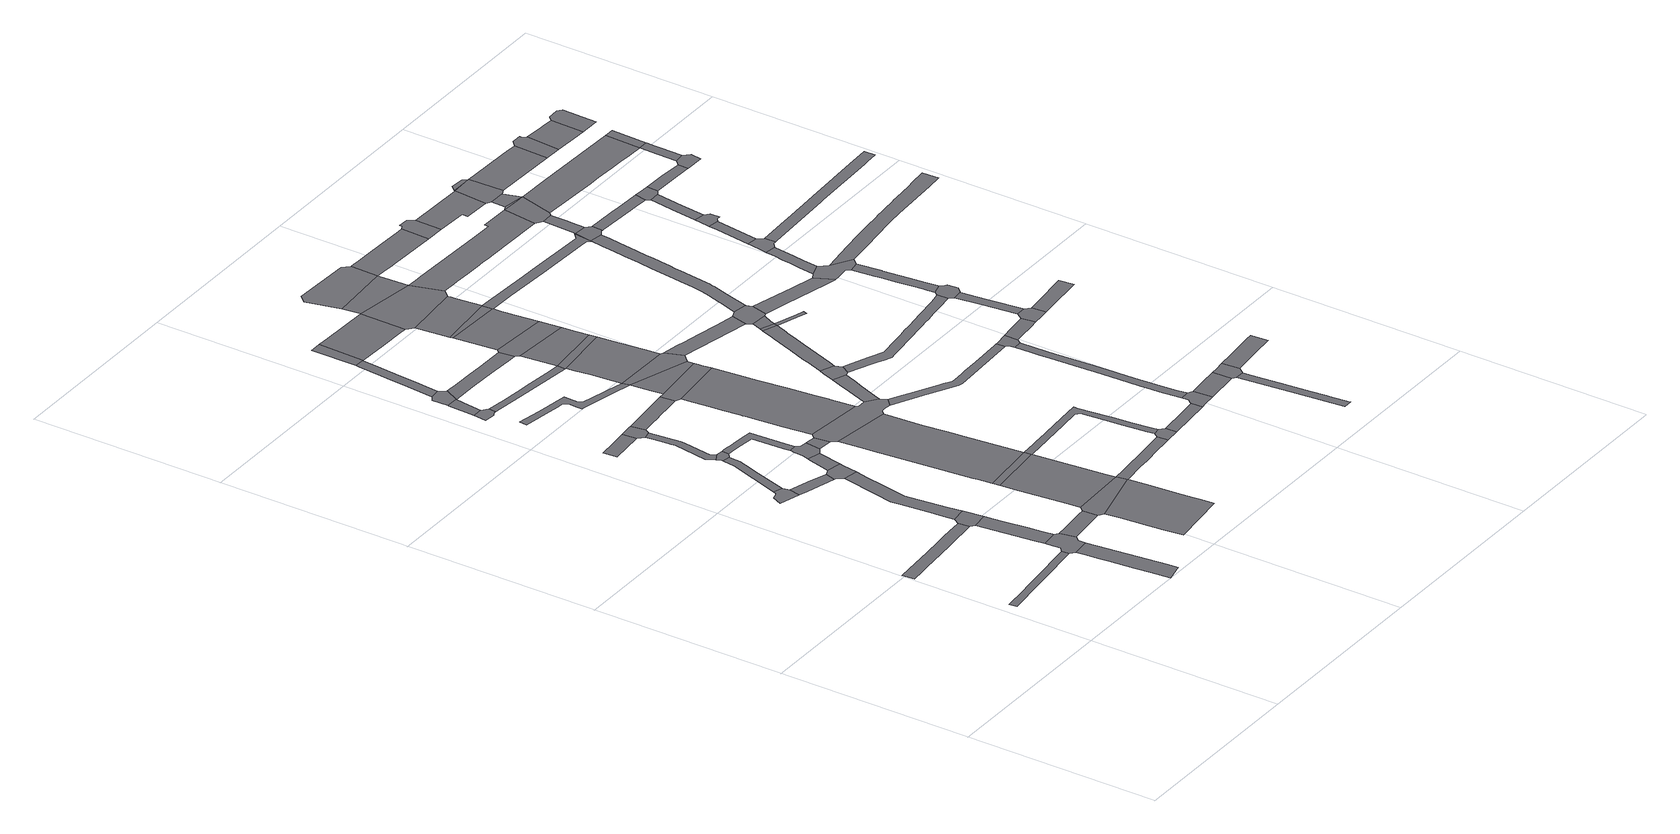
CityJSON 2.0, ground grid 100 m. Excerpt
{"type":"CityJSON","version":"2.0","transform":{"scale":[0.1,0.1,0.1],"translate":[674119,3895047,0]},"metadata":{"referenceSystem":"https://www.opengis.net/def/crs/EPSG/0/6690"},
"CityObjects":{
"road1":{"type":"Road","attributes":{"function":"9","usage":"9","RoadStructureAttribute.widthType":"4","RoadStructureAttribute.width":3.62,"RoadStructureAttribute.sectionType":"1"},"geometry":[{"type":"MultiSurface","lod":"1","boundaries":[[[0,1,2,3,4,5,6,7,8]]]}]},
"road2":{"type":"Road","attributes":{"function":"9","usage":"9","RoadStructureAttribute.widthType":"3","RoadStructureAttribute.width":5.67,"RoadStructureAttribute.sectionType":"1"},"geometry":[{"type":"MultiSurface","lod":"1","boundaries":[[[9,10,11,12,13,14,15,16,17,18,19,20,21,22,23,24]]]}]},
"road3":{"type":"Road","attributes":{"function":"9","usage":"9","RoadStructureAttribute.widthType":"2","RoadStructureAttribute.width":7.5,"RoadStructureAttribute.sectionType":"1"},"geometry":[{"type":"MultiSurface","lod":"1","boundaries":[[[25,26,27,28,29,30,31,32,33,34]]]}]},
"road4":{"type":"Road","attributes":{"function":"9","usage":"9","RoadStructureAttribute.widthType":"9","RoadStructureAttribute.width":-9999,"RoadStructureAttribute.sectionType":"9"},"geometry":[{"type":"MultiSurface","lod":"1","boundaries":[[[33,35,36,37,38,39,40,41,4,3,34]]]}]},
"road5":{"type":"Road","attributes":{"function":"9","usage":"9","RoadStructureAttribute.widthType":"9","RoadStructureAttribute.width":-9999,"RoadStructureAttribute.sectionType":"9"},"geometry":[{"type":"MultiSurface","lod":"1","boundaries":[[[42,43,44,45,46,47,48]]]}]},
"road6":{"type":"Road","attributes":{"function":"9","usage":"9","RoadStructureAttribute.widthType":"2","RoadStructureAttribute.width":7.5,"RoadStructureAttribute.sectionType":"1"},"geometry":[{"type":"MultiSurface","lod":"1","boundaries":[[[38,49,50,51,52,53,54,55,39]]]}]},
"road7":{"type":"Road","attributes":{"function":"9","usage":"9","RoadStructureAttribute.widthType":"9","RoadStructureAttribute.width":-9999,"RoadStructureAttribute.sectionType":"9"},"geometry":[{"type":"MultiSurface","lod":"1","boundaries":[[[23,54,53,56,57,24]]]}]},
"road8":{"type":"Road","attributes":{"function":"9","usage":"9","RoadStructureAttribute.widthType":"3","RoadStructureAttribute.width":5.88,"RoadStructureAttribute.sectionType":"1"},"geometry":[{"type":"MultiSurface","lod":"1","boundaries":[[[58,59,46,45,60,61]]]}]},
"road9":{"type":"Road","attributes":{"function":"9","usage":"9","RoadStructureAttribute.widthType":"3","RoadStructureAttribute.width":4.18,"RoadStructureAttribute.sectionType":"1"},"geometry":[{"type":"MultiSurface","lod":"1","boundaries":[[[47,62,63,64,65,66,67,68,48]]]}]},
"road10":{"type":"Road","attributes":{"function":"9","usage":"9","RoadStructureAttribute.widthType":"3","RoadStructureAttribute.width":5.69,"RoadStructureAttribute.sectionType":"1"},"geometry":[{"type":"MultiSurface","lod":"1","boundaries":[[[69,70,71,37,36,72,73]]]}]},
"road11":{"type":"Road","attributes":{"function":"9","usage":"9","RoadStructureAttribute.widthType":"2","RoadStructureAttribute.width":7.5,"RoadStructureAttribute.sectionType":"1"},"geometry":[{"type":"MultiSurface","lod":"1","boundaries":[[[74,75,76,77,78,79,80,81,82,83,84,85,86,87,88,89,90,91,57,56]]]}]},
"road12":{"type":"Road","attributes":{"function":"9","usage":"9","RoadStructureAttribute.widthType":"2","RoadStructureAttribute.width":7.58,"RoadStructureAttribute.sectionType":"1"},"geometry":[{"type":"MultiSurface","lod":"1","boundaries":[[[92,93,94,95,96,97]]]}]},
"road13":{"type":"Road","attributes":{"function":"9","usage":"9","RoadStructureAttribute.widthType":"9","RoadStructureAttribute.width":-9999,"RoadStructureAttribute.sectionType":"9"},"geometry":[{"type":"MultiSurface","lod":"1","boundaries":[[[98,99,100,101,66,65,102]]]}]},
"road14":{"type":"Road","attributes":{"function":"9","usage":"9","RoadStructureAttribute.widthType":"9","RoadStructureAttribute.width":-9999,"RoadStructureAttribute.sectionType":"9"},"geometry":[{"type":"MultiSurface","lod":"1","boundaries":[[[103,81,80,104,105,106,107,58,61]]]}]},
"road15":{"type":"Road","attributes":{"function":"9","usage":"9","RoadStructureAttribute.widthType":"3","RoadStructureAttribute.width":4.18,"RoadStructureAttribute.sectionType":"1"},"geometry":[{"type":"MultiSurface","lod":"1","boundaries":[[[108,109,110,111,112,100,99,113,114,115,116,117]]]}]},
"road16":{"type":"Road","attributes":{"function":"9","usage":"9","RoadStructureAttribute.widthType":"9","RoadStructureAttribute.width":-9999,"RoadStructureAttribute.sectionType":"9"},"geometry":[{"type":"MultiSurface","lod":"1","boundaries":[[[118,119,120,121,122,123,124]]]}]},
"road17":{"type":"Road","attributes":{"function":"9","usage":"9","RoadStructureAttribute.widthType":"3","RoadStructureAttribute.width":5.09,"RoadStructureAttribute.sectionType":"1"},"geometry":[{"type":"MultiSurface","lod":"1","boundaries":[[[125,126,119,118,127,128]]]}]},
"road18":{"type":"Road","attributes":{"function":"9","usage":"9","RoadStructureAttribute.widthType":"9","RoadStructureAttribute.width":-9999,"RoadStructureAttribute.sectionType":"9"},"geometry":[{"type":"MultiSurface","lod":"1","boundaries":[[[129,94,93,117,116,130,131]]]}]},
"road19":{"type":"Road","attributes":{"function":"9","usage":"9","RoadStructureAttribute.widthType":"2","RoadStructureAttribute.width":7.5,"RoadStructureAttribute.sectionType":"1"},"geometry":[{"type":"MultiSurface","lod":"1","boundaries":[[[132,133,134,106,105,135]]]}]},
"road20":{"type":"Road","attributes":{"function":"9","usage":"9","RoadStructureAttribute.widthType":"2","RoadStructureAttribute.width":7.5,"RoadStructureAttribute.sectionType":"1"},"geometry":[{"type":"MultiSurface","lod":"1","boundaries":[[[136,137,138,139,140,141,142,143,144,145,146,147,98,102]]]}]},
"road21":{"type":"Road","attributes":{"function":"9","usage":"9","RoadStructureAttribute.widthType":"9","RoadStructureAttribute.width":-9999,"RoadStructureAttribute.sectionType":"9"},"geometry":[{"type":"MultiSurface","lod":"1","boundaries":[[[148,125,128,149,150,151]]]}]},
"road22":{"type":"Road","attributes":{"function":"1","usage":"1","RoadStructureAttribute.widthType":"1","RoadStructureAttribute.width":35.46,"RoadStructureAttribute.sectionType":"7"},"geometry":[{"type":"MultiSurface","lod":"1","boundaries":[[[152,153,154,155,156,157,158,159,160,161,162,163,164,165]]]}]},
"road23":{"type":"Road","attributes":{"function":"9","usage":"9","RoadStructureAttribute.widthType":"9","RoadStructureAttribute.width":-9999,"RoadStructureAttribute.sectionType":"9"},"geometry":[{"type":"MultiSurface","lod":"1","boundaries":[[[166,167,168,169,140,139,170,171,172,173,132,135]]]}]},
"road24":{"type":"Road","attributes":{"function":"9","usage":"9","RoadStructureAttribute.widthType":"9","RoadStructureAttribute.width":-9999,"RoadStructureAttribute.sectionType":"9"},"geometry":[{"type":"MultiSurface","lod":"1","boundaries":[[[72,165,164,174,175,73]]]}]},
"road25":{"type":"Road","attributes":{"function":"1","usage":"1","RoadStructureAttribute.widthType":"1","RoadStructureAttribute.width":35.46,"RoadStructureAttribute.sectionType":"7"},"geometry":[{"type":"MultiSurface","lod":"1","boundaries":[[[176,177,178,179,180,181,182,183,175,174]]]}]},
"road26":{"type":"Road","attributes":{"function":"9","usage":"9","RoadStructureAttribute.widthType":"3","RoadStructureAttribute.width":4.73,"RoadStructureAttribute.sectionType":"1"},"geometry":[{"type":"MultiSurface","lod":"1","boundaries":[[[184,185,186,187,188,189,190,151,150,191,192,193,194,195,196,197,198,199]]]}]},
"road27":{"type":"Road","attributes":{"function":"9","usage":"9","RoadStructureAttribute.widthType":"3","RoadStructureAttribute.width":4.15,"RoadStructureAttribute.sectionType":"1"},"geometry":[{"type":"MultiSurface","lod":"1","boundaries":[[[200,201,202,203,168,167]]]}]},
"road28":{"type":"Road","attributes":{"function":"9","usage":"9","RoadStructureAttribute.widthType":"4","RoadStructureAttribute.width":3.73,"RoadStructureAttribute.sectionType":"1"},"geometry":[{"type":"MultiSurface","lod":"1","boundaries":[[[204,205,206,207,208,209,210,211,212,213,214,215,216,217,218,219,220,221,222,223,224]]]}]},
"road29":{"type":"Road","attributes":{"function":"9","usage":"9","RoadStructureAttribute.widthType":"2","RoadStructureAttribute.width":7.58,"RoadStructureAttribute.sectionType":"1"},"geometry":[{"type":"MultiSurface","lod":"1","boundaries":[[[130,225,226,227,228,229,230,231,232,233,234,131]]]}]},
"road30":{"type":"Road","attributes":{"function":"9","usage":"9","RoadStructureAttribute.widthType":"9","RoadStructureAttribute.width":-9999,"RoadStructureAttribute.sectionType":"9"},"geometry":[{"type":"MultiSurface","lod":"1","boundaries":[[[235,180,179,236,237]]]}]},
"road31":{"type":"Road","attributes":{"function":"9","usage":"9","RoadStructureAttribute.widthType":"4","RoadStructureAttribute.width":3.71,"RoadStructureAttribute.sectionType":"1"},"geometry":[{"type":"MultiSurface","lod":"1","boundaries":[[[123,238,239,240,241,242,243,244,245,246,247,124]]]}]},
"road32":{"type":"Road","attributes":{"function":"1","usage":"1","RoadStructureAttribute.widthType":"1","RoadStructureAttribute.width":35.46,"RoadStructureAttribute.sectionType":"7"},"geometry":[{"type":"MultiSurface","lod":"1","boundaries":[[[248,249,250,251,252,253,254,237,236,255,256,257,258,259,260,261]]]}]},
"road33":{"type":"Road","attributes":{"function":"9","usage":"9","RoadStructureAttribute.widthType":"9","RoadStructureAttribute.width":-9999,"RoadStructureAttribute.sectionType":"9"},"geometry":[{"type":"MultiSurface","lod":"1","boundaries":[[[198,262,263,199]]]}]},
"road34":{"type":"Road","attributes":{"function":"9","usage":"9","RoadStructureAttribute.widthType":"2","RoadStructureAttribute.width":7.85,"RoadStructureAttribute.sectionType":"1"},"geometry":[{"type":"MultiSurface","lod":"1","boundaries":[[[264,265,266,267,268,269,270,271,272,273,274,149,128]]]}]},
"road35":{"type":"Road","attributes":{"function":"9","usage":"9","RoadStructureAttribute.widthType":"9","RoadStructureAttribute.width":-9999,"RoadStructureAttribute.sectionType":"9"},"geometry":[{"type":"MultiSurface","lod":"1","boundaries":[[[275,276,277,278,279,280,281,282,283,202,201,261,260]]]}]},
"road36":{"type":"Road","attributes":{"function":"1","usage":"1","RoadStructureAttribute.widthType":"1","RoadStructureAttribute.width":35.46,"RoadStructureAttribute.sectionType":"7"},"geometry":[{"type":"MultiSurface","lod":"1","boundaries":[[[284,285,286,287,288,289,290,291,283,282,292,293,294,295,296,297,298,299,300]]]}]},
"road37":{"type":"Road","attributes":{"function":"9","usage":"9","RoadStructureAttribute.widthType":"2","RoadStructureAttribute.width":8.23,"RoadStructureAttribute.sectionType":"1"},"geometry":[{"type":"MultiSurface","lod":"1","boundaries":[[[164,301,302,303,304,305,306,307,308,309,310,311,312,313,314,315,174]]]}]},
"road38":{"type":"Road","attributes":{"function":"9","usage":"9","RoadStructureAttribute.widthType":"1","RoadStructureAttribute.width":17.84,"RoadStructureAttribute.sectionType":"1"},"geometry":[{"type":"MultiSurface","lod":"1","boundaries":[[[198,316,317,318,319,320,321,322,262]]]}]},
"road39":{"type":"Road","attributes":{"function":"9","usage":"9","RoadStructureAttribute.widthType":"9","RoadStructureAttribute.width":-9999,"RoadStructureAttribute.sectionType":"9"},"geometry":[{"type":"MultiSurface","lod":"1","boundaries":[[[323,324,230,229,300,299,325,326,327]]]}]},
"road40":{"type":"Road","attributes":{"function":"1","usage":"9","RoadStructureAttribute.widthType":"9","RoadStructureAttribute.width":-9999,"RoadStructureAttribute.sectionType":"7"},"geometry":[{"type":"MultiSurface","lod":"1","boundaries":[[[328,224,329,330,323,327]]]}]},
"road41":{"type":"Road","attributes":{"function":"9","usage":"9","RoadStructureAttribute.widthType":"4","RoadStructureAttribute.width":3.69,"RoadStructureAttribute.sectionType":"1"},"geometry":[{"type":"MultiSurface","lod":"1","boundaries":[[[236,179,331,332,333,334,335,336,337,338,339,340,341,342,343,344,345,346,347,348,349,350,351,352,353,354]]]}]},
"road42":{"type":"Road","attributes":{"function":"9","usage":"9","RoadStructureAttribute.widthType":"9","RoadStructureAttribute.width":-9999,"RoadStructureAttribute.sectionType":"9"},"geometry":[{"type":"MultiSurface","lod":"1","boundaries":[[[328,355,356,357,204,224]]]}]},
"road43":{"type":"Road","attributes":{"function":"1","usage":"1","RoadStructureAttribute.widthType":"1","RoadStructureAttribute.width":35.46,"RoadStructureAttribute.sectionType":"7"},"geometry":[{"type":"MultiSurface","lod":"1","boundaries":[[[358,359,360,361,204,357,362,363,364,365,366]]]}]},
"road44":{"type":"Road","attributes":{"function":"9","usage":"9","RoadStructureAttribute.widthType":"9","RoadStructureAttribute.width":-9999,"RoadStructureAttribute.sectionType":"9"},"geometry":[{"type":"MultiSurface","lod":"1","boundaries":[[[367,368,241,240,358,366]]]}]},
"road45":{"type":"Road","attributes":{"function":"1","usage":"1","RoadStructureAttribute.widthType":"1","RoadStructureAttribute.width":35.46,"RoadStructureAttribute.sectionType":"7"},"geometry":[{"type":"MultiSurface","lod":"1","boundaries":[[[368,369,370,371,241]]]}]},
"road46":{"type":"Road","attributes":{"function":"9","usage":"9","RoadStructureAttribute.widthType":"9","RoadStructureAttribute.width":-9999,"RoadStructureAttribute.sectionType":"9"},"geometry":[{"type":"MultiSurface","lod":"1","boundaries":[[[269,371,370,372,373,374,375,270]]]}]},
"road47":{"type":"Road","attributes":{"function":"9","usage":"9","RoadStructureAttribute.widthType":"2","RoadStructureAttribute.width":7.32,"RoadStructureAttribute.sectionType":"1"},"geometry":[{"type":"MultiSurface","lod":"1","boundaries":[[[279,376,377,378,379,380,381,382,383,280]]]}]},
"road48":{"type":"Road","attributes":{"function":"9","usage":"9","RoadStructureAttribute.widthType":"9","RoadStructureAttribute.width":-9999,"RoadStructureAttribute.sectionType":"9"},"geometry":[{"type":"MultiSurface","lod":"1","boundaries":[[[307,306,384,385,342,341]]]}]},
"road49":{"type":"Road","attributes":{"function":"1","usage":"1","RoadStructureAttribute.widthType":"1","RoadStructureAttribute.width":35.46,"RoadStructureAttribute.sectionType":"7"},"geometry":[{"type":"MultiSurface","lod":"1","boundaries":[[[386,387,375,374,388,389,390,391]]]}]},
"road50":{"type":"Road","attributes":{"function":"9","usage":"9","RoadStructureAttribute.widthType":"9","RoadStructureAttribute.width":-9999,"RoadStructureAttribute.sectionType":"9"},"geometry":[{"type":"MultiSurface","lod":"1","boundaries":[[[392,387,386,393]]]}]},
"road51":{"type":"Road","attributes":{"function":"1","usage":"1","RoadStructureAttribute.widthType":"1","RoadStructureAttribute.width":35.46,"RoadStructureAttribute.sectionType":"7"},"geometry":[{"type":"MultiSurface","lod":"1","boundaries":[[[394,395,396,397,392,393,398]]]}]},
"road52":{"type":"Road","attributes":{"function":"9","usage":"9","RoadStructureAttribute.widthType":"9","RoadStructureAttribute.width":-9999,"RoadStructureAttribute.sectionType":"9"},"geometry":[{"type":"MultiSurface","lod":"1","boundaries":[[[399,381,380,400,401,402,403]]]}]},
"road53":{"type":"Road","attributes":{"function":"9","usage":"9","RoadStructureAttribute.widthType":"9","RoadStructureAttribute.width":-9999,"RoadStructureAttribute.sectionType":"9"},"geometry":[{"type":"MultiSurface","lod":"1","boundaries":[[[404,405,320,319,397,396]]]}]},
"road54":{"type":"Road","attributes":{"function":"1","usage":"9","RoadStructureAttribute.widthType":"1","RoadStructureAttribute.width":35.46,"RoadStructureAttribute.sectionType":"7"},"geometry":[{"type":"MultiSurface","lod":"1","boundaries":[[[320,405,406,407,408,409,410,411,412]]]}]},
"road55":{"type":"Road","attributes":{"function":"9","usage":"9","RoadStructureAttribute.widthType":"9","RoadStructureAttribute.width":-9999,"RoadStructureAttribute.sectionType":"9"},"geometry":[{"type":"MultiSurface","lod":"1","boundaries":[[[413,411,410,414,415,416]]]}]},
"road56":{"type":"Road","attributes":{"function":"9","usage":"9","RoadStructureAttribute.widthType":"2","RoadStructureAttribute.width":8.23,"RoadStructureAttribute.sectionType":"1"},"geometry":[{"type":"MultiSurface","lod":"1","boundaries":[[[417,418,419,420,421,422,385,384]]]}]},
"road57":{"type":"Road","attributes":{"function":"9","usage":"9","RoadStructureAttribute.widthType":"2","RoadStructureAttribute.width":6.75,"RoadStructureAttribute.sectionType":"1"},"geometry":[{"type":"MultiSurface","lod":"1","boundaries":[[[423,424,425,426,427,428,429,430,431,432,433,434,435,436,437,438,439,440,441,442,443,278,277]]]}]},
"road58":{"type":"Road","attributes":{"function":"9","usage":"9","RoadStructureAttribute.widthType":"2","RoadStructureAttribute.width":6.97,"RoadStructureAttribute.sectionType":"1"},"geometry":[{"type":"MultiSurface","lod":"1","boundaries":[[[444,445,446,447,448,356,355,449,450]]]}]},
"road59":{"type":"Road","attributes":{"function":"9","usage":"9","RoadStructureAttribute.widthType":"2","RoadStructureAttribute.width":7.32,"RoadStructureAttribute.sectionType":"1"},"geometry":[{"type":"MultiSurface","lod":"1","boundaries":[[[402,451,452,453,454,455,456,457,458,459,460,461,462,463,464,465,466,467,468,403]]]}]},
"road60":{"type":"Road","attributes":{"function":"9","usage":"9","RoadStructureAttribute.widthType":"9","RoadStructureAttribute.width":-9999,"RoadStructureAttribute.sectionType":"9"},"geometry":[{"type":"MultiSurface","lod":"1","boundaries":[[[469,470,471,472,473,419,418,474,475]]]}]},
"road61":{"type":"Road","attributes":{"function":"9","usage":"9","RoadStructureAttribute.widthType":"9","RoadStructureAttribute.width":-9999,"RoadStructureAttribute.sectionType":"9"},"geometry":[{"type":"MultiSurface","lod":"1","boundaries":[[[476,477,460,459,478]]]}]},
"road62":{"type":"Road","attributes":{"function":"9","usage":"9","RoadStructureAttribute.widthType":"2","RoadStructureAttribute.width":7.32,"RoadStructureAttribute.sectionType":"1"},"geometry":[{"type":"MultiSurface","lod":"1","boundaries":[[[479,480,481,477,476,482]]]}]},
"road63":{"type":"Road","attributes":{"function":"9","usage":"9","RoadStructureAttribute.widthType":"3","RoadStructureAttribute.width":4.39,"RoadStructureAttribute.sectionType":"1"},"geometry":[{"type":"MultiSurface","lod":"1","boundaries":[[[470,483,484,485,486,487,488,489,490,491,492,493,494,495,496,497,498,499,500,501,502,503,504,505,506,471]]]}]},
"road64":{"type":"Road","attributes":{"function":"9","usage":"9","RoadStructureAttribute.widthType":"9","RoadStructureAttribute.width":-9999,"RoadStructureAttribute.sectionType":"9"},"geometry":[{"type":"MultiSurface","lod":"1","boundaries":[[[507,444,450,481,480,508,509,510,511,512]]]}]},
"road65":{"type":"Road","attributes":{"function":"9","usage":"9","RoadStructureAttribute.widthType":"2","RoadStructureAttribute.width":8.23,"RoadStructureAttribute.sectionType":"1"},"geometry":[{"type":"MultiSurface","lod":"1","boundaries":[[[513,514,515,469,475]]]}]},
"road66":{"type":"Road","attributes":{"function":"9","usage":"9","RoadStructureAttribute.widthType":"3","RoadStructureAttribute.width":5.54,"RoadStructureAttribute.sectionType":"1"},"geometry":[{"type":"MultiSurface","lod":"1","boundaries":[[[516,517,518,519,520,521,522,523,524,525,526,527,528,529,530,531,532,533,534,535,536,537,538,539,540,541,542,401,400]]]}]},
"road67":{"type":"Road","attributes":{"function":"9","usage":"9","RoadStructureAttribute.widthType":"9","RoadStructureAttribute.width":-9999,"RoadStructureAttribute.sectionType":"9"},"geometry":[{"type":"MultiSurface","lod":"1","boundaries":[[[543,544,545,546,547,548,476,478]]]}]},
"road68":{"type":"Road","attributes":{"function":"9","usage":"9","RoadStructureAttribute.widthType":"2","RoadStructureAttribute.width":14.44,"RoadStructureAttribute.sectionType":"1"},"geometry":[{"type":"MultiSurface","lod":"1","boundaries":[[[410,549,550,551,552,553,554,555,556,557,558,559,414]]]}]},
"road69":{"type":"Road","attributes":{"function":"9","usage":"9","RoadStructureAttribute.widthType":"3","RoadStructureAttribute.width":5.23,"RoadStructureAttribute.sectionType":"1"},"geometry":[{"type":"MultiSurface","lod":"1","boundaries":[[[386,560,561,562,563,564,565,566,567,568,569,570,571,572,573,574,575,576,393]]]}]},
"road70":{"type":"Road","attributes":{"function":"9","usage":"9","RoadStructureAttribute.widthType":"3","RoadStructureAttribute.width":4.34,"RoadStructureAttribute.sectionType":"1"},"geometry":[{"type":"MultiSurface","lod":"1","boundaries":[[[577,578,579,580,581,582,583,584,585,586,587,588,589,590,591]]]}]},
"road71":{"type":"Road","attributes":{"function":"9","usage":"9","RoadStructureAttribute.widthType":"9","RoadStructureAttribute.width":-9999,"RoadStructureAttribute.sectionType":"9"},"geometry":[{"type":"MultiSurface","lod":"1","boundaries":[[[592,593,431,430,594,494,493,595]]]}]},
"road72":{"type":"Road","attributes":{"function":"9","usage":"9","RoadStructureAttribute.widthType":"9","RoadStructureAttribute.width":-9999,"RoadStructureAttribute.sectionType":"9"},"geometry":[{"type":"MultiSurface","lod":"1","boundaries":[[[596,597,598,514,513,586,585]]]}]},
"road73":{"type":"Road","attributes":{"function":"9","usage":"9","RoadStructureAttribute.widthType":"1","RoadStructureAttribute.width":15.05,"RoadStructureAttribute.sectionType":"1"},"geometry":[{"type":"MultiSurface","lod":"1","boundaries":[[[404,599,600,601,602,603,604,605,606,607,608,609,610,611,612,613,405]]]}]},
"road74":{"type":"Road","attributes":{"function":"9","usage":"9","RoadStructureAttribute.widthType":"2","RoadStructureAttribute.width":7.77,"RoadStructureAttribute.sectionType":"1"},"geometry":[{"type":"MultiSurface","lod":"1","boundaries":[[[508,614,615,616,617,618,619,620,621,622,623,624,509]]]}]},
"road75":{"type":"Road","attributes":{"function":"9","usage":"9","RoadStructureAttribute.widthType":"2","RoadStructureAttribute.width":6.75,"RoadStructureAttribute.sectionType":"1"},"geometry":[{"type":"MultiSurface","lod":"1","boundaries":[[[625,626,627,628,629,592,595]]]}]},
"road76":{"type":"Road","attributes":{"function":"9","usage":"9","RoadStructureAttribute.widthType":"2","RoadStructureAttribute.width":7.32,"RoadStructureAttribute.sectionType":"1"},"geometry":[{"type":"MultiSurface","lod":"1","boundaries":[[[566,630,631,632,633,634,635,636,637,638,639,640,641,642,643,644,512,511,645,646,647,648,649,650,651,652,653,654,655,656,657,658,659,660,661,662,663,567]]]}]},
"road77":{"type":"Road","attributes":{"function":"9","usage":"9","RoadStructureAttribute.widthType":"9","RoadStructureAttribute.width":-9999,"RoadStructureAttribute.sectionType":"9"},"geometry":[{"type":"MultiSurface","lod":"1","boundaries":[[[664,665,666,667,668,553,552]]]}]},
"road78":{"type":"Road","attributes":{"function":"9","usage":"9","RoadStructureAttribute.widthType":"2","RoadStructureAttribute.width":8.23,"RoadStructureAttribute.sectionType":"1"},"geometry":[{"type":"MultiSurface","lod":"1","boundaries":[[[669,670,671,597,596,672,673]]]}]},
"road79":{"type":"Road","attributes":{"function":"9","usage":"9","RoadStructureAttribute.widthType":"9","RoadStructureAttribute.width":-9999,"RoadStructureAttribute.sectionType":"9"},"geometry":[{"type":"MultiSurface","lod":"1","boundaries":[[[628,627,674,675,676,677,678]]]}]},
"road80":{"type":"Road","attributes":{"function":"9","usage":"9","RoadStructureAttribute.widthType":"3","RoadStructureAttribute.width":4.38,"RoadStructureAttribute.sectionType":"1"},"geometry":[{"type":"MultiSurface","lod":"1","boundaries":[[[679,680,678,677,681,682]]]}]},
"road81":{"type":"Road","attributes":{"function":"9","usage":"9","RoadStructureAttribute.widthType":"9","RoadStructureAttribute.width":-9999,"RoadStructureAttribute.sectionType":"9"},"geometry":[{"type":"MultiSurface","lod":"1","boundaries":[[[683,529,528,679,682,684,685,686,687]]]}]},
"road82":{"type":"Road","attributes":{"function":"9","usage":"9","RoadStructureAttribute.widthType":"9","RoadStructureAttribute.width":-9999,"RoadStructureAttribute.sectionType":"9"},"geometry":[{"type":"MultiSurface","lod":"1","boundaries":[[[688,689,690,691,567,663,692,693]]]}]},
"road83":{"type":"Road","attributes":{"function":"9","usage":"9","RoadStructureAttribute.widthType":"2","RoadStructureAttribute.width":14.44,"RoadStructureAttribute.sectionType":"1"},"geometry":[{"type":"MultiSurface","lod":"1","boundaries":[[[694,695,665,664,696,697,698,699,700]]]}]},
"road84":{"type":"Road","attributes":{"function":"9","usage":"9","RoadStructureAttribute.widthType":"9","RoadStructureAttribute.width":-9999,"RoadStructureAttribute.sectionType":"9"},"geometry":[{"type":"MultiSurface","lod":"1","boundaries":[[[701,702,620,619,703,704,705,706,707,708]]]}]},
"road85":{"type":"Road","attributes":{"function":"9","usage":"9","RoadStructureAttribute.widthType":"3","RoadStructureAttribute.width":4.91,"RoadStructureAttribute.sectionType":"1"},"geometry":[{"type":"MultiSurface","lod":"1","boundaries":[[[705,709,710,711,712,713,714,715,683,687,716,717,718,719,706]]]}]},
"road86":{"type":"Road","attributes":{"function":"9","usage":"9","RoadStructureAttribute.widthType":"3","RoadStructureAttribute.width":5.43,"RoadStructureAttribute.sectionType":"1"},"geometry":[{"type":"MultiSurface","lod":"1","boundaries":[[[720,721,722,723,702,701,724,725,726,727]]]}]},
"road87":{"type":"Road","attributes":{"function":"9","usage":"9","RoadStructureAttribute.widthType":"2","RoadStructureAttribute.width":7.32,"RoadStructureAttribute.sectionType":"1"},"geometry":[{"type":"MultiSurface","lod":"1","boundaries":[[[728,690,689,729,730,731,732]]]}]},
"road88":{"type":"Road","attributes":{"function":"9","usage":"9","RoadStructureAttribute.widthType":"2","RoadStructureAttribute.width":6.75,"RoadStructureAttribute.sectionType":"1"},"geometry":[{"type":"MultiSurface","lod":"1","boundaries":[[[733,734,676,675,735,736]]]}]},
"road89":{"type":"Road","attributes":{"function":"9","usage":"9","RoadStructureAttribute.widthType":"9","RoadStructureAttribute.width":-9999,"RoadStructureAttribute.sectionType":"9"},"geometry":[{"type":"MultiSurface","lod":"1","boundaries":[[[606,728,732,737,738,739,740,607]]]}]},
"road90":{"type":"Road","attributes":{"function":"9","usage":"9","RoadStructureAttribute.widthType":"9","RoadStructureAttribute.width":-9999,"RoadStructureAttribute.sectionType":"9"},"geometry":[{"type":"MultiSurface","lod":"1","boundaries":[[[726,741,742,743,744,745,746,747,727]]]}]},
"road91":{"type":"Road","attributes":{"function":"9","usage":"9","RoadStructureAttribute.widthType":"3","RoadStructureAttribute.width":4.9,"RoadStructureAttribute.sectionType":"1"},"geometry":[{"type":"MultiSurface","lod":"1","boundaries":[[[607,748,749]]]}]},
"road92":{"type":"Road","attributes":{"function":"9","usage":"9","RoadStructureAttribute.widthType":"3","RoadStructureAttribute.width":4.9,"RoadStructureAttribute.sectionType":"1"},"geometry":[{"type":"MultiSurface","lod":"1","boundaries":[[[750,749,748,751]]]}]},
"road93":{"type":"Road","attributes":{"function":"9","usage":"9","RoadStructureAttribute.widthType":"3","RoadStructureAttribute.width":5.43,"RoadStructureAttribute.sectionType":"1"},"geometry":[{"type":"MultiSurface","lod":"1","boundaries":[[[752,753,745,744,754]]]}]},
"road94":{"type":"Road","attributes":{"function":"9","usage":"9","RoadStructureAttribute.widthType":"2","RoadStructureAttribute.width":14.44,"RoadStructureAttribute.sectionType":"1"},"geometry":[{"type":"MultiSurface","lod":"1","boundaries":[[[755,694,700,750,751,756]]]}]},
"road95":{"type":"Road","attributes":{"function":"9","usage":"9","RoadStructureAttribute.widthType":"3","RoadStructureAttribute.width":5.61,"RoadStructureAttribute.sectionType":"1"},"geometry":[{"type":"MultiSurface","lod":"1","boundaries":[[[757,758,688,693,759,760,761,762,763,764,765]]]}]},
"road96":{"type":"Road","attributes":{"function":"9","usage":"9","RoadStructureAttribute.widthType":"2","RoadStructureAttribute.width":6.72,"RoadStructureAttribute.sectionType":"1"},"geometry":[{"type":"MultiSurface","lod":"1","boundaries":[[[766,755,767,768,769]]]}]},
"road97":{"type":"Road","attributes":{"function":"9","usage":"9","RoadStructureAttribute.widthType":"9","RoadStructureAttribute.width":-9999,"RoadStructureAttribute.sectionType":"9"},"geometry":[{"type":"MultiSurface","lod":"1","boundaries":[[[770,752,754,771,772,773,774,775]]]}]},
"road98":{"type":"Road","attributes":{"function":"9","usage":"9","RoadStructureAttribute.widthType":"3","RoadStructureAttribute.width":5.43,"RoadStructureAttribute.sectionType":"1"},"geometry":[{"type":"MultiSurface","lod":"1","boundaries":[[[774,776,777,778,779,780,781,775]]]}]},
"road99":{"type":"Road","attributes":{"function":"9","usage":"9","RoadStructureAttribute.widthType":"9","RoadStructureAttribute.width":-9999,"RoadStructureAttribute.sectionType":"9"},"geometry":[{"type":"MultiSurface","lod":"1","boundaries":[[[764,778,777,782,783,784,765]]]}]},
"road100":{"type":"Road","attributes":{"function":"9","usage":"9","RoadStructureAttribute.widthType":"2","RoadStructureAttribute.width":14.44,"RoadStructureAttribute.sectionType":"1"},"geometry":[{"type":"MultiSurface","lod":"1","boundaries":[[[785,786,787,788,789,790,755,756]]]}]},
"road101":{"type":"Road","attributes":{"function":"9","usage":"9","RoadStructureAttribute.widthType":"1","RoadStructureAttribute.width":15.05,"RoadStructureAttribute.sectionType":"1"},"geometry":[{"type":"MultiSurface","lod":"1","boundaries":[[[791,792,793,738,737,794,795,796,797,798,799,800,801]]]}]},
"road102":{"type":"Road","attributes":{"function":"9","usage":"9","RoadStructureAttribute.widthType":"2","RoadStructureAttribute.width":7.77,"RoadStructureAttribute.sectionType":"1"},"geometry":[{"type":"MultiSurface","lod":"1","boundaries":[[[707,802,803,804,805,806,807,808,809,810,811,812,813,814,815,816,817,818,819,820,821,822,823,824,825,826,708]]]}]},
"road103":{"type":"Road","attributes":{"function":"9","usage":"9","RoadStructureAttribute.widthType":"3","RoadStructureAttribute.width":5.61,"RoadStructureAttribute.sectionType":"1"},"geometry":[{"type":"MultiSurface","lod":"1","boundaries":[[[827,828,829,830,831,832,783,782]]]}]},
"road104":{"type":"Road","attributes":{"function":"9","usage":"9","RoadStructureAttribute.widthType":"3","RoadStructureAttribute.width":5.46,"RoadStructureAttribute.sectionType":"1"},"geometry":[{"type":"MultiSurface","lod":"1","boundaries":[[[833,834,835,836,837,838,839,743,742,840,841,842,843,844,845,846,847,848]]]}]},
"road105":{"type":"Road","attributes":{"function":"9","usage":"9","RoadStructureAttribute.widthType":"9","RoadStructureAttribute.width":-9999,"RoadStructureAttribute.sectionType":"9"},"geometry":[{"type":"MultiSurface","lod":"1","boundaries":[[[786,785,849,850,851,852,853]]]}]},
"road106":{"type":"Road","attributes":{"function":"9","usage":"9","RoadStructureAttribute.widthType":"9","RoadStructureAttribute.width":-9999,"RoadStructureAttribute.sectionType":"9"},"geometry":[{"type":"MultiSurface","lod":"1","boundaries":[[[854,855,830,829,856,857]]]}]},
"road107":{"type":"Road","attributes":{"function":"9","usage":"9","RoadStructureAttribute.widthType":"3","RoadStructureAttribute.width":4.17,"RoadStructureAttribute.sectionType":"1"},"geometry":[{"type":"MultiSurface","lod":"1","boundaries":[[[791,858,859,855,854,860,861,862,863,864,865,866,867]]]}]},
"road108":{"type":"Road","attributes":{"function":"9","usage":"9","RoadStructureAttribute.widthType":"2","RoadStructureAttribute.width":14.44,"RoadStructureAttribute.sectionType":"1"},"geometry":[{"type":"MultiSurface","lod":"1","boundaries":[[[868,869,850,849,870,871,872]]]}]},
"road109":{"type":"Road","attributes":{"function":"9","usage":"9","RoadStructureAttribute.widthType":"9","RoadStructureAttribute.width":-9999,"RoadStructureAttribute.sectionType":"9"},"geometry":[{"type":"MultiSurface","lod":"1","boundaries":[[[873,792,791,867]]]}]},
"road110":{"type":"Road","attributes":{"function":"9","usage":"9","RoadStructureAttribute.widthType":"9","RoadStructureAttribute.width":-9999,"RoadStructureAttribute.sectionType":"9"},"geometry":[{"type":"MultiSurface","lod":"1","boundaries":[[[871,874,875,876,877,872]]]}]}
},
"vertices":[
[67,438,0],[279,461,0],[333,467,0],[578,494,0],[575,533,0],[316,504,0],[236,495,0],[200,491,0],[62,476,0],
[485,1051,0],[453,1049,0],[393,1044,0],[345,1040,0],[237,1032,0],[73,1020,0],[8,1015,0],[13,951,0],[90,957,0],[107,959,0],[132,961,0],[260,972,0],[338,978,0],[355,980,0],[529,995,0],[523,1054,0],
[609,424,0],[615,365,0],[620,313,0],[634,178,0],[642,100,0],[652,1,0],[746,21,0],[740,74,0],[697,485,0],[604,475,0],
[693,523,0],[716,548,0],[698,627,0],[680,642,0],[590,632,0],[594,592,0],[598,555,0],
[290,1874,0],[253,1864,0],[229,1811,0],[336,1782,0],[352,1842,0],[343,1877,0],[296,1892,0],
[672,703,0],[663,775,0],[649,888,0],[642,943,0],[636,989,0],[553,979,0],[584,684,0],
[623,1094,0],[542,1083,0],
[551,1779,0],[451,1811,0],[386,1768,0],[537,1726,0],
[393,2037,0],[421,2127,0],[432,2163,0],[438,2223,0],[396,2228,0],[394,2215,0],[388,2163,0],
[883,644,0],[873,643,0],[760,633,0],[925,570,0],[921,648,0],
[614,1168,0],[596,1311,0],[587,1385,0],[618,1545,0],[628,1597,0],[631,1613,0],[644,1677,0],[570,1691,0],[565,1666,0],[535,1521,0],[532,1502,0],[513,1408,0],[515,1388,0],[518,1358,0],[533,1191,0],[534,1176,0],[535,1158,0],[537,1139,0],
[165,2642,0],[346,2657,0],[339,2731,0],[278,2725,0],[259,2723,0],[159,2713,0],
[464,2278,0],[427,2281,0],[386,2258,0],[397,2240,0],[461,2240,0],
[551,1722,0],[660,1761,0],[663,1777,0],[585,1792,0],[570,1786,0],
[380,2589,0],[386,2535,0],[390,2501,0],[392,2479,0],[361,2302,0],[410,2305,0],[432,2461,0],[431,2481,0],[415,2639,0],[376,2630,0],
[168,3374,0],[112,3374,0],[106,3307,0],[163,3302,0],[184,3313,0],[192,3312,0],[197,3348,0],
[120,3518,0],[120,3515,0],[174,3447,0],[184,3516,0],
[412,2738,0],[431,2664,0],[420,2739,0],
[620,1920,0],[616,1906,0],[600,1848,0],[687,1902,0],
[524,2237,0],[627,2226,0],[635,2058,0],[636,2028,0],[679,2030,0],[675,2084,0],[664,2262,0],[619,2266,0],[553,2271,0],[534,2272,0],[492,2276,0],[476,2277,0],
[118,3601,0],[223,3592,0],[198,3625,0],[144,3619,0],
[960,472,0],[975,327,0],[983,255,0],[993,156,0],[1297,193,0],[1296,207,0],[1291,261,0],[1287,302,0],[1280,385,0],[1274,446,0],[1265,543,0],[1257,626,0],[1257,629,0],[952,550,0],
[703,1913,0],[721,1926,0],[729,2003,0],[695,2007,0],[637,2025,0],[634,2004,0],[631,1972,0],[628,1953,0],
[1246,684,0],[939,670,0],
[1246,687,0],[1240,735,0],[1202,1103,0],[1201,1106,0],[899,1076,0],[909,977,0],[926,808,0],[935,714,0],
[184,4048,0],[182,4034,0],[171,3909,0],[164,3841,0],[158,3775,0],[157,3757,0],[147,3654,0],[204,3693,0],[208,3733,0],[212,3783,0],[220,3867,0],[224,3916,0],[229,3970,0],[236,4048,0],[237,4051,0],[184,4051,0],
[764,1922,0],[799,1919,0],[788,1998,0],[745,2002,0],
[710,2974,0],[633,2993,0],[602,3000,0],[479,3031,0],[466,3051,0],[467,3125,0],[303,3152,0],[177,3173,0],[175,3135,0],[261,3121,0],[353,3106,0],[359,3105,0],[382,3102,0],[413,3097,0],[427,3076,0],[426,3027,0],[426,3003,0],[431,3002,0],[503,2986,0],[611,2961,0],[717,2937,0],
[488,2670,0],[547,2676,0],[560,2678,0],[663,2688,0],[712,2693,0],[705,2767,0],[654,2762,0],[586,2755,0],[571,2754,0],[534,2750,0],
[897,1104,0],[1198,1144,0],[896,1114,0],
[226,3308,0],[322,3297,0],[672,3256,0],[677,3298,0],[594,3306,0],[538,3312,0],[484,3318,0],[454,3321,0],[390,3327,0],[296,3337,0],
[830,1780,0],[837,1710,0],[843,1644,0],[865,1424,0],[878,1296,0],[886,1213,0],[889,1186,0],[1197,1147,0],[1167,1444,0],[1163,1480,0],[1158,1536,0],[1146,1652,0],[1130,1852,0],[819,1891,0],
[244,4291,0],[185,4292,0],
[187,3516,0],[316,3515,0],[405,3512,0],[491,3509,0],[594,3505,0],[638,3504,0],[627,3582,0],[474,3586,0],[404,3587,0],[289,3590,0],[243,3591,0],
[1148,1872,0],[1174,1874,0],[1207,1869,0],[1244,1905,0],[1229,1941,0],[1169,1982,0],[1128,1980,0],[1118,1993,0],[805,2021,0],
[747,2616,0],[755,2530,0],[761,2470,0],[770,2383,0],[771,2370,0],[772,2355,0],[780,2274,0],[791,2166,0],[1104,2124,0],[1103,2128,0],[1096,2198,0],[1081,2335,0],[1065,2483,0],[1058,2555,0],[1043,2693,0],[1041,2710,0],[741,2679,0],
[1260,629,0],[1382,641,0],[1440,646,0],[1469,649,0],[1510,653,0],[1641,665,0],[1636,721,0],[1614,719,0],[1585,716,0],[1556,714,0],[1521,710,0],[1459,704,0],[1380,697,0],[1317,691,0],[1249,684,0],
[240,4051,0],[397,4046,0],[528,4043,0],[565,4042,0],[570,4281,0],[567,4281,0],[311,4289,0],
[733,2769,0],[730,2769,0],[1035,2765,0],[1034,2780,0],[1031,2801,0],
[1028,2837,0],[719,2911,0],[727,2828,0],
[1204,1106,0],[1282,1112,0],[1337,1116,0],[1351,1117,0],[1488,1127,0],[1597,1136,0],[1618,1119,0],[1634,954,0],[1636,930,0],[1651,782,0],[1654,747,0],[1692,752,0],[1687,793,0],[1678,883,0],[1667,988,0],[1665,1010,0],[1650,1154,0],[1648,1176,0],[1539,1168,0],[1467,1163,0],[1334,1153,0],[1317,1152,0],[1278,1149,0],[1201,1144,0],
[1067,2874,0],[1031,2965,0],[1017,2972,0],
[681,3255,0],[685,3210,0],[693,3136,0],[702,3048,0],[1015,2990,0],[1008,3053,0],[996,3168,0],[992,3205,0],[983,3287,0],
[982,3297,0],[979,3329,0],
[972,3396,0],[964,3466,0],[656,3485,0],
[962,3485,0],[955,3551,0],[953,3579,0],[644,3598,0],
[1252,2001,0],[1277,2066,0],[1299,2121,0],[1312,2154,0],[1321,2179,0],[1251,2205,0],[1232,2153,0],[1208,2087,0],
[1723,673,0],[1718,730,0],
[928,3811,0],[621,3822,0],[940,3703,0],[936,3740,0],[933,3768,0],[929,3808,0],
[620,3835,0],[926,3867,0],
[913,4002,0],[911,4024,0],[910,4041,0],[602,4011,0],[926,3870,0],
[1276,2272,0],[1342,2183,0],[1371,2230,0],[1358,2266,0],[1284,2293,0],
[941,4076,0],[892,4236,0],
[890,4271,0],[889,4298,0],[886,4347,0],[885,4365,0],[884,4398,0],[560,4374,0],[570,4284,0],
[517,4550,0],[889,4543,0],[856,4576,0],[549,4586,0],
[1850,685,0],[1967,696,0],[1962,754,0],[1921,750,0],[1838,742,0],[1764,734,0],
[1223,1863,0],[1231,1859,0],[1362,1792,0],[1378,1784,0],[1473,1733,0],[1520,1707,0],[1547,1702,0],[1916,1719,0],[1914,1765,0],[1901,1764,0],[1899,1764,0],[1734,1757,0],[1641,1753,0],[1615,1751,0],[1550,1748,0],[1536,1752,0],[1499,1772,0],[1485,1779,0],[1437,1805,0],[1384,1833,0],[1316,1868,0],
[1466,2880,0],[1366,2899,0],[1252,2922,0],[1163,2939,0],[1118,2948,0],[1348,2816,0],[1443,2796,0],
[1369,2298,0],[1438,2482,0],[1465,2555,0],[1475,2583,0],[1482,2602,0],[1483,2604,0],[1491,2625,0],[1497,2642,0],[1507,2670,0],[1434,2698,0],[1429,2685,0],[1411,2636,0],[1403,2615,0],[1391,2583,0],[1378,2546,0],[1361,2502,0],[1327,2408,0],[1316,2379,0],
[2053,803,0],[2029,817,0],[1980,812,0],[1983,781,0],[1972,767,0],[1993,698,0],[2062,705,0],
[1514,2689,0],[1441,2716,0],[1508,2670,0],
[1523,2714,0],[1546,2761,0],[1460,2768,0],[1515,2692,0],
[2023,870,0],[2012,969,0],[2010,1009,0],[2007,1065,0],[2005,1125,0],[2002,1189,0],[1997,1297,0],[1993,1367,0],[1987,1499,0],[1985,1541,0],[1979,1680,0],[1934,1678,0],[1938,1593,0],[1938,1578,0],[1940,1547,0],[1942,1492,0],[1952,1279,0],[1953,1261,0],[1955,1219,0],[1961,1086,0],[1963,1030,0],[1966,966,0],[1970,926,0],[1972,898,0],
[1485,2889,0],[1564,2769,0],[1588,2853,0],[1580,2870,0],[1575,2884,0],[1501,2897,0],
[2243,722,0],[2239,821,0],[2151,812,0],
[1463,2132,0],[1484,2123,0],[1519,2108,0],[1561,2090,0],[1587,2093,0],[1658,2102,0],[1706,2108,0],[1866,2128,0],[1895,2132,0],[1926,2135,0],[1976,2142,0],[2038,2149,0],[2125,2160,0],[2122,2218,0],[2061,2206,0],[1940,2191,0],[1885,2183,0],[1829,2176,0],[1784,2171,0],[1765,2168,0],[1745,2166,0],[1694,2159,0],[1658,2155,0],[1616,2149,0],[1582,2145,0],[1507,2175,0],[1390,2222,0],
[1510,2669,0],[1614,2636,0],[1669,2619,0],[1675,2638,0],[1639,2650,0],[1517,2688,0],
[927,4396,0],[998,4392,0],[1017,4391,0],[1278,4383,0],[1283,4531,0],[1257,4531,0],[1113,4536,0],[1040,4539,0],[995,4540,0],[932,4542,0],[913,4543,0],
[931,3811,0],[1072,3806,0],[1172,3801,0],[1315,3795,0],[1605,3783,0],[1642,3781,0],[1661,3761,0],[1662,3769,0],[1673,3864,0],[1644,3836,0],[1314,3851,0],[1283,3852,0],[1185,3856,0],[1149,3858,0],[1121,3859,0],[948,3866,0],[929,3867,0],
[2364,165,0],[2364,168,0],[2354,273,0],[2352,288,0],[2345,365,0],[2336,448,0],[2329,521,0],[2318,634,0],[2311,708,0],[2264,707,0],[2291,434,0],[2294,407,0],[2306,287,0],[2318,167,0],[2318,164,0],
[1998,1774,0],[1924,1765,0],[1933,1707,0],[1995,1704,0],
[2335,740,0],[2326,829,0],[2276,824,0],
[1015,4074,0],[1039,4074,0],[1122,4072,0],[1216,4070,0],[1245,4070,0],[1273,4069,0],[1426,4066,0],[1652,4062,0],[1673,4237,0],[1516,4242,0],[1515,4219,0],[1404,4222,0],[1029,4234,0],[988,4235,0],[944,4235,0],
[1672,2744,0],[1772,2721,0],[1841,2705,0],[1927,2685,0],[1981,2672,0],[1986,2671,0],[1938,2763,0],[1904,2772,0],[1852,2785,0],[1819,2794,0],[1775,2805,0],
[2044,1709,0],[2118,1716,0],[2168,1721,0],[2161,1794,0],[2057,1782,0],
[1652,3700,0],[1643,3632,0],[1634,3570,0],[1626,3509,0],[1622,3482,0],[1612,3413,0],[1593,3275,0],[1588,3237,0],[1578,3168,0],[1570,3109,0],[1558,3071,0],[1545,3032,0],[1539,3013,0],[1526,2972,0],[1521,2957,0],[1581,2905,0],[1607,2995,0],[1611,3010,0],[1634,3091,0],[1639,3106,0],[1643,3121,0],[1650,3174,0],[1658,3231,0],[1664,3271,0],[1667,3297,0],[1670,3319,0],[1676,3359,0],[1683,3411,0],[1689,3457,0],[1694,3495,0],[1703,3555,0],[1716,3653,0],[1724,3710,0],[1730,3758,0],
[1376,4381,0],[1380,4520,0],[1357,4554,0],[1304,4556,0],[1304,4544,0],
[2601,856,0],[2571,853,0],[2411,838,0],[2494,755,0],[2609,766,0],
[2220,1726,0],[2270,1731,0],[2262,1805,0],[2236,1828,0],[2182,1826,0],
[2146,2139,0],[2161,2008,0],[2213,2014,0],[2198,2145,0],
[2136,2238,0],[2224,2172,0],[2220,2230,0],[2204,2240,0],[2191,2254,0],
[1771,3833,0],[1745,3857,0],[1677,3861,0],[1677,3860,0],[1758,3777,0],[1768,3776,0],
[1691,4513,0],[1686,4513,0],[1536,4376,0],[1535,4345,0],[1542,4345,0],[1548,4344,0],[1676,4340,0],
[2033,2801,0],[1969,2781,0],[2007,2673,0],[2072,2678,0],[2093,2659,0],[2148,2669,0],[2173,2698,0],[2072,2761,0],
[2105,2539,0],[2105,2536,0],[2108,2507,0],[2117,2427,0],[2125,2346,0],[2130,2299,0],[2132,2275,0],[2184,2324,0],[2176,2405,0],[2162,2539,0],[2162,2541,0],
[2002,3004,0],[1996,2964,0],[1989,2914,0],[1982,2866,0],[2044,2883,0],[2052,2946,0],[2066,3051,0],[2010,3059,0],
[1686,4037,0],[1745,3894,0],[1746,3931,0],[1746,3952,0],[1747,4041,0],
[2528,1834,0],[2325,1812,0],[2328,1737,0],[2536,1757,0],
[1762,4054,0],[1812,4232,0],[1777,4233,0],[1694,4236,0],
[2091,3074,0],[2109,3075,0],[2107,3132,0],[2082,3160,0],[2026,3167,0],[2022,3140,0],[2015,3095,0],
[1813,4235,0],[1695,4250,0],
[1699,4323,0],[1784,4324,0],
[2057,3395,0],[2051,3347,0],[2113,3387,0],
[1808,4518,0],[1811,4336,0],
[1979,3825,0],[1917,3827,0],[1775,3776,0],[1981,3766,0],[2038,3763,0],[2068,3761,0],[2078,3761,0],[2092,3760,0],[2103,3820,0],
[1692,4521,0],[1789,4536,0],[1785,4540,0],[1714,4545,0],
[2065,3447,0],[2131,3402,0],[2152,3402,0],[2151,3451,0],[2126,3470,0],[2069,3478,0],
[2143,3599,0],[2162,3740,0],[2105,3739,0],[2095,3662,0],[2087,3611,0],[2074,3512,0],
[2188,3758,0],[2192,3816,0],[2165,3817,0],
[2155,4326,0],[2161,4506,0],[2117,4508,0],[2059,4509,0],[1970,4512,0],[1954,4513,0],
[2454,4029,0],[2460,4216,0],[1991,4229,0],[2079,4043,0],[2123,4041,0],[2166,4040,0],[2204,4038,0],[2243,4037,0],[2305,4035,0],[2376,4032,0],[2451,4029,0],
[2211,2703,0],[2223,2704,0],[2294,2712,0],[2415,2727,0],[2509,2738,0],[2540,2741,0],[2622,2747,0],[2888,2763,0],[2970,2769,0],[2966,2854,0],[2874,2846,0],[2838,2843,0],[2726,2833,0],[2724,2833,0],[2707,2832,0],[2684,2830,0],[2666,2828,0],[2638,2826,0],[2598,2822,0],[2556,2819,0],[2534,2817,0],[2454,2809,0],[2362,2800,0],[2247,2785,0],[2190,2777,0],
[2300,3755,0],[2403,3751,0],[2425,3751,0],[2427,3806,0],[2371,3809,0],[2299,3812,0],
[2890,3170,0],[2535,3153,0],[2489,3150,0],[2414,3147,0],[2390,3146,0],[2338,3143,0],[2283,3140,0],[2122,3075,0],[2440,3091,0],[2508,3094,0],[2529,3095,0],[2711,3103,0],[2889,3112,0],[2918,3113,0],[2981,3116,0],[2982,3175,0],
[2244,4323,0],[2258,4503,0],[2242,4519,0],[2243,4532,0],[2189,4533,0],
[2504,3835,0],[2451,3830,0],[2523,3748,0],[2533,3805,0],
[2454,4026,0],[2453,3930,0],[2504,3850,0],[2504,3889,0],[2504,3905,0],[2505,3943,0],[2505,3967,0],[2505,3982,0],[2506,4026,0],[2506,4029,0],
[2382,4495,0],[2361,4496,0],[2362,4320,0],[2432,4318,0],[2436,4492,0],
[2511,4214,0],
[2535,4316,0],[2539,4496,0],[2518,4516,0],[2456,4512,0]
]}
